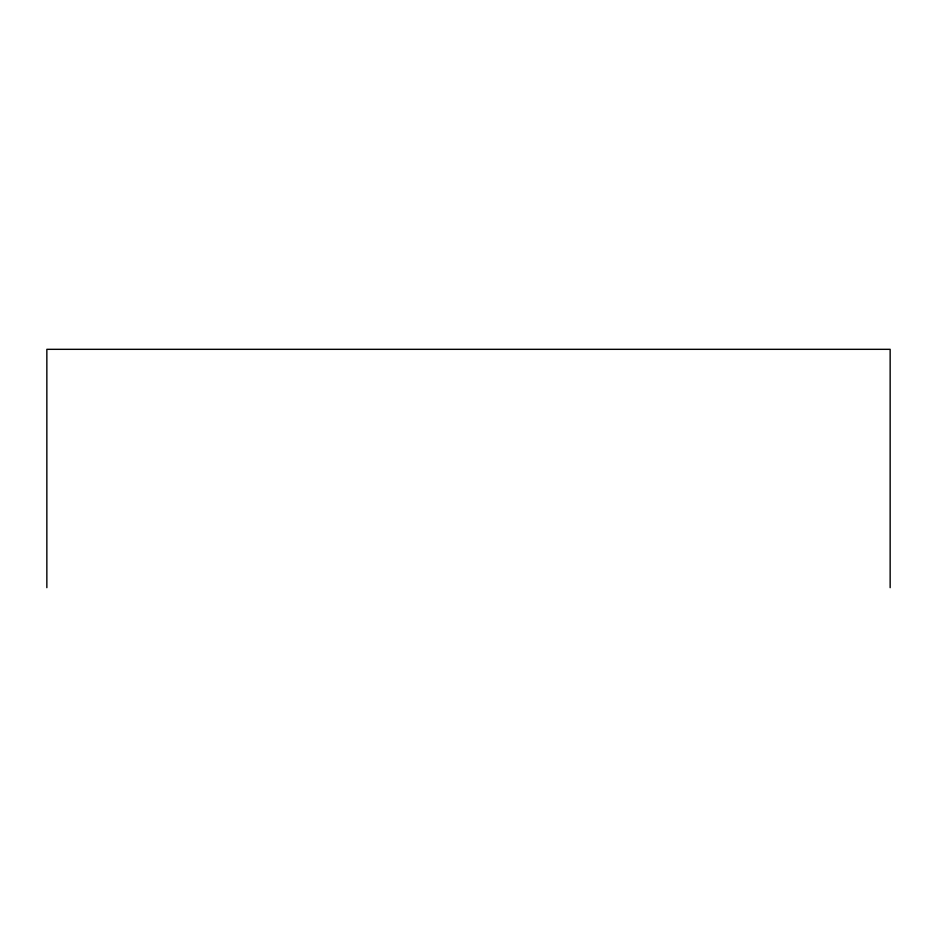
<?xml version="1.0" encoding="UTF-8"?>
<svg xmlns="http://www.w3.org/2000/svg" width="937" height="937" viewBox="0 0 937 937"><rect width="100%" height="100%" fill="white"/><g stroke="black" fill="none" stroke-linecap="round" stroke-linejoin="round"><path stroke-width="1.41" d="M890.15 587.675L890.15 349.325L46.85 349.325L46.85 587.675"/></g></svg>
